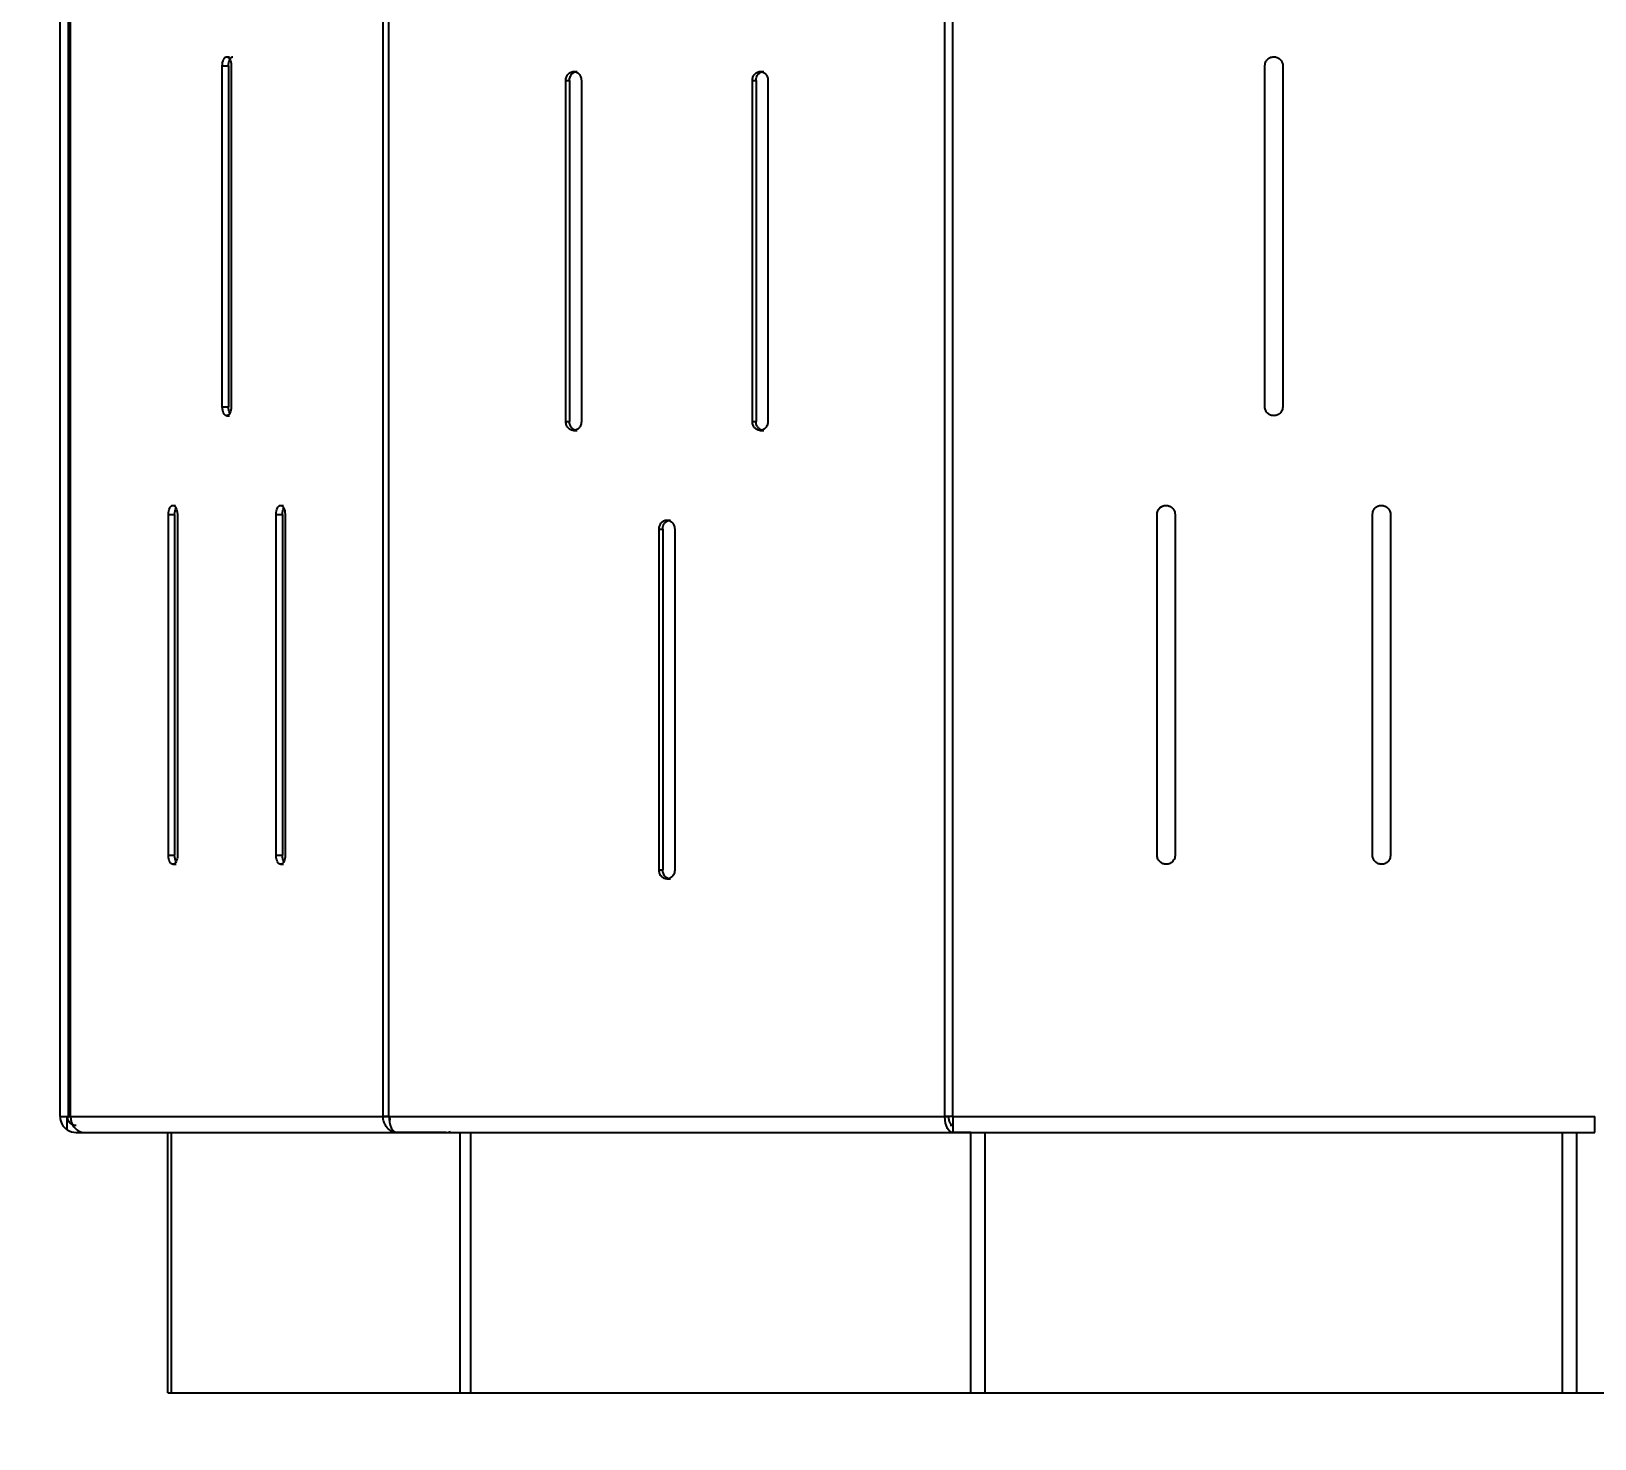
# Model space of a CAD drawing. Header units: millimetres. Extents: x 10366 to 13995, y 24552 to 29685.
# Drawn here: x 10767.9 to 11203.4, y 26312.5 to 26704.7 of the extents above; entities that cross this region are included whole.
import ezdxf

# ---------------------------------------------------------------- set-up
doc = ezdxf.new("R2010")
doc.units = ezdxf.units.MM
doc.header["$LTSCALE"] = 3
doc.layers.add('Default', color=7, linetype='Continuous')
doc.styles.get("Standard").update_dxf_attribs({"font": 'arial.ttf'})
doc.dimstyles.new('MATEUSZ', dxfattribs={"dimtxt": 35, "dimasz": 16, "dimexe": 0.18, "dimexo": 0.0625, "dimgap": 0.09, "dimtad": 0, "dimdec": 0, "dimdsep": 46, "dimtxsty": 'Standard', "dimblk": 'DOT', "dimcen": 0.09, "dimse1": 1, "dimse2": 1, "dimadec": 0, "dimazin": 0, "dimtfac": 1, "dimtdec": 0, "dimtofl": 0, "dimtmove": 0, "dimatfit": 3, "dimfxl": 1, "dimtolj": 1, "dimtzin": 0, "dimlwd": 9, "dimlwe": 9, "dimarcsym": 0})

# ---------------------------------------------------------------- blocks, each defined once
blk = doc.blocks.new('_Dot')
at = {"color": 0, "linetype": 'ByBlock', "lineweight": -2}
blk.add_line((-0.5, 0), (-1, 0), dxfattribs=at)
at = {"color": 0, "linetype": 'ByBlock', "const_width": 0.5}
blk.add_lwpolyline([(-0.25, 0, 1), (0.25, 0, 1)], format="xyb", close=True, dxfattribs=at)
blk = doc.blocks.new('*D25')
at = {"color": 0, "lineweight": 9, "transparency": 16777216}
for p, q in [((10791.91, 26215.46), (11075.13, 26215.46)), ((11436.02, 26215.46), (11152.8, 26215.46))]:
    blk.add_line(p, q, dxfattribs=at)
at = {"layer": 'Defpoints', "color": 0, "transparency": 16777216}
for p in [(10775.91, 26402.35), (11452.02, 26401.8), (11452.02, 26215.46)]:
    blk.add_point(p, dxfattribs=at)
at = {"color": 0, "lineweight": 9, "transparency": 16777216, "xscale": 16, "yscale": 16, "zscale": 16, "rotation": 180}
blk.add_blockref('_Dot', (10775.91, 26215.46), dxfattribs=at)
at = {"color": 0, "lineweight": 9, "transparency": 16777216, "xscale": 16, "yscale": 16, "zscale": 16}
blk.add_blockref('_Dot', (11452.02, 26215.46), dxfattribs=at)
at = {"color": 0, "transparency": 16777216, "insert": (11113.96, 26215.46), "char_height": 35, "attachment_point": 5}
blk.add_mtext('\\A1;676', dxfattribs=at)

msp = doc.modelspace()

# ---------------------------------------------------------------- linework, layer by layer
at = {"layer": 'Default'}
for p, q in [((10775.91, 26402.35), (10775.91, 27017.86)), ((10778.23, 26402.35), (10778.23, 27017.86)), ((10778.83, 26402.35), (10778.83, 27017.86)), ((10865.89, 26402.35), (10865.89, 27017.86)), ((10867.54, 26402.35), (10867.54, 27017.86)), ((11022.35, 26402.35), (11022.35, 27017.86)), ((11024.6, 26402.35), (11024.6, 27017.86)), ((10821.11, 26600.11), (10821.11, 26695.11)), ((10821.11, 26695.11), (10822.84, 26695.11)), ((10822.36, 26697.61), (10823.15, 26697.61)), ((10822.84, 26695.11), (10822.84, 26600.11)), ((10823.61, 26695.11), (10823.61, 26600.11)), ((11111.48, 26600.11), (11111.48, 26695.11)), ((11116.48, 26695.11), (11116.48, 26600.11)), ((10916.8, 26596.01), (10916.8, 26691.01)), ((10916.8, 26691.01), (10917.8, 26691.01)), ((10917.8, 26691.01), (10917.8, 26596.01)), ((10918.96, 26693.51), (10919.96, 26693.51)), ((10921.13, 26691.01), (10921.13, 26596.01)), ((10968.76, 26596.01), (10968.76, 26691.01)), ((10968.76, 26691.01), (10969.76, 26691.01)), ((10969.76, 26691.01), (10969.76, 26596.01)), ((10970.92, 26693.51), (10971.92, 26693.51)), ((10973.09, 26691.01), (10973.09, 26596.01)), ((10821.11, 26600.11), (10822.84, 26600.11)), ((10822.36, 26597.61), (10823.15, 26597.61)), ((10916.8, 26596.01), (10917.8, 26596.01)), ((10918.96, 26593.51), (10919.96, 26593.51)), ((10968.76, 26596.01), (10969.76, 26596.01)), ((10970.92, 26593.51), (10971.92, 26593.51)), ((10807.36, 26572.61), (10808.09, 26572.61)), ((10837.36, 26572.61), (10838.2, 26572.61)), ((10806.11, 26475.11), (10806.11, 26570.11)), ((10806.11, 26570.11), (10807.84, 26570.11)), ((10807.84, 26570.11), (10807.84, 26475.11)), ((10808.61, 26570.11), (10808.61, 26475.11)), ((10836.11, 26475.11), (10836.11, 26570.11)), ((10836.11, 26570.11), (10837.84, 26570.11)), ((10837.84, 26570.11), (10837.84, 26475.11)), ((10838.61, 26570.11), (10838.61, 26475.11)), ((10944.94, 26568.51), (10945.94, 26568.51)), ((11081.48, 26475.11), (11081.48, 26570.11)), ((11086.48, 26570.11), (11086.48, 26475.11)), ((11141.48, 26475.11), (11141.48, 26570.11)), ((11146.48, 26570.11), (11146.48, 26475.11)), ((10942.78, 26471.01), (10942.78, 26566.01)), ((10942.78, 26566.01), (10943.78, 26566.01)), ((10943.78, 26566.01), (10943.78, 26471.01)), ((10947.11, 26566.01), (10947.11, 26471.01)), ((10806.11, 26475.11), (10807.84, 26475.11)), ((10807.36, 26472.61), (10808.3, 26472.61)), ((10836.11, 26475.11), (10837.84, 26475.11)), ((10837.36, 26472.61), (10838.2, 26472.61)), ((10942.78, 26471.01), (10943.78, 26471.01)), ((10944.94, 26468.51), (10945.94, 26468.51)), ((10777.91, 26398.62), (10777.91, 26402.35)), ((10778.83, 26402.35), (10865.89, 26402.35)), ((10778.83, 26402.35), (10865.89, 26402.35)), ((10865.89, 26402.35), (10867.62, 26402.35)), ((10867.54, 26402.35), (10868.54, 26402.35)), ((10867.54, 26402.35), (11022.35, 26402.35)), ((10867.54, 26402.35), (11022.35, 26402.35)), ((11022.35, 26402.35), (11023.35, 26402.35)), ((11024.6, 26402.35), (11203.36, 26402.35)), ((11024.6, 26402.35), (11203.36, 26402.35)), ((10780.4, 26397.86), (10803.61, 26397.86)), ((10782.72, 26397.86), (10869.78, 26397.86)), ((10782.72, 26397.86), (10799.72, 26397.86)), ((10805.91, 26325.35), (10805.91, 26397.86)), ((10806.98, 26325.35), (10806.98, 26397.86)), ((10869.78, 26397.86), (11024.6, 26397.86)), ((10883.48, 26397.86), (10869.78, 26397.86)), ((10883.48, 26397.86), (10869.78, 26397.86)), ((10887.38, 26325.35), (10887.38, 26397.86)), ((10890.32, 26325.35), (10890.32, 26397.86)), ((11023.87, 26399.86), (11024.6, 26399.86)), ((11024.6, 26397.86), (11203.36, 26397.86)), ((11029.61, 26397.86), (11024.6, 26397.86)), ((11029.61, 26397.86), (11024.6, 26397.86)), ((11029.57, 26325.35), (11029.57, 26397.86)), ((11033.58, 26325.35), (11033.58, 26397.86)), ((11194.38, 26325.35), (11194.38, 26397.86)), ((11198.35, 26397.86), (11203.36, 26397.86)), ((11198.35, 26397.86), (11203.36, 26397.86)), ((11198.39, 26325.35), (11198.39, 26397.86)), ((10806.98, 26325.35), (10887.38, 26325.35)), ((10890.32, 26325.35), (11029.57, 26325.35)), ((11033.58, 26325.35), (11194.38, 26325.35)), ((11198.39, 26325.35), (11337.65, 26325.35))]:
    msp.add_line(p, q, dxfattribs=at)
for points in [[(10821.11, 26695.11, 0), (10821.11, 26695.17, 0), (10821.13, 26695.58, 0), (10821.2, 26696.05, 0), (10821.32, 26696.5, 0), (10821.49, 26696.91, 0), (10821.6, 26697.08, 0), (10821.71, 26697.24, 0), (10821.83, 26697.37, 0), (10821.95, 26697.47, 0), (10822.02, 26697.51, 0), (10822.09, 26697.55, 0), (10822.15, 26697.57, 0), (10822.22, 26697.59, 0), (10822.29, 26697.6, 0), (10822.36, 26697.61, 0)], [(10822.36, 26697.61, 0), (10822.42, 26697.6, 0), (10822.47, 26697.6, 0), (10822.59, 26697.57, 0), (10822.7, 26697.51, 0), (10822.81, 26697.44, 0), (10822.91, 26697.35, 0), (10823.02, 26697.24, 0), (10823.11, 26697.1, 0), (10823.2, 26696.96, 0), (10823.37, 26696.6, 0), (10823.49, 26696.18, 0), (10823.57, 26695.71, 0), (10823.61, 26695.11, 0)], [(10822.84, 26695.11, 0), (10822.87, 26695.59, 0), (10822.94, 26696.05, 0), (10823.05, 26696.47, 0), (10823.2, 26696.85, 0), (10823.29, 26697.02, 0), (10823.39, 26697.17, 0), (10823.49, 26697.3, 0), (10823.6, 26697.41, 0), (10823.72, 26697.49, 0), (10823.84, 26697.56, 0), (10823.9, 26697.58, 0), (10823.97, 26697.59, 0), (10824.03, 26697.6, 0), (10824.09, 26697.61, 0)], [(11111.48, 26695.11, 0), (11111.48, 26695.17, 0), (11111.53, 26695.58, 0), (11111.58, 26695.82, 0), (11111.67, 26696.05, 0), (11111.77, 26696.28, 0), (11111.91, 26696.5, 0), (11112.06, 26696.71, 0), (11112.24, 26696.91, 0), (11112.45, 26697.08, 0), (11112.67, 26697.24, 0), (11112.91, 26697.37, 0), (11113.16, 26697.47, 0), (11113.43, 26697.55, 0), (11113.7, 26697.59, 0), (11113.98, 26697.61, 0)], [(11113.98, 26697.61, 0), (11114.21, 26697.6, 0), (11114.43, 26697.57, 0), (11114.65, 26697.51, 0), (11114.87, 26697.44, 0), (11115.08, 26697.35, 0), (11115.29, 26697.24, 0), (11115.48, 26697.1, 0), (11115.66, 26696.96, 0), (11115.83, 26696.79, 0), (11115.99, 26696.6, 0), (11116.12, 26696.4, 0), (11116.24, 26696.18, 0), (11116.33, 26695.96, 0), (11116.41, 26695.71, 0), (11116.46, 26695.44, 0), (11116.48, 26695.11, 0)], [(10916.8, 26691.01, 0), (10916.8, 26691.07, 0), (10916.84, 26691.49, 0), (10916.89, 26691.72, 0), (10916.96, 26691.95, 0), (10917.05, 26692.18, 0), (10917.17, 26692.41, 0), (10917.3, 26692.62, 0), (10917.46, 26692.81, 0), (10917.63, 26692.99, 0), (10917.83, 26693.14, 0), (10918.04, 26693.27, 0), (10918.26, 26693.37, 0), (10918.48, 26693.45, 0), (10918.72, 26693.5, 0), (10918.96, 26693.51, 0)], [(10917.8, 26691.01, 0), (10917.84, 26691.5, 0), (10917.96, 26691.95, 0), (10918.04, 26692.17, 0), (10918.15, 26692.38, 0), (10918.27, 26692.57, 0), (10918.41, 26692.76, 0), (10918.57, 26692.92, 0), (10918.74, 26693.07, 0), (10918.92, 26693.2, 0), (10919.11, 26693.31, 0), (10919.32, 26693.4, 0), (10919.53, 26693.46, 0), (10919.74, 26693.5, 0), (10919.96, 26693.51, 0)], [(10918.96, 26693.51, 0), (10919.16, 26693.5, 0), (10919.35, 26693.47, 0), (10919.54, 26693.42, 0), (10919.74, 26693.35, 0), (10919.92, 26693.25, 0), (10920.09, 26693.14, 0), (10920.26, 26693.01, 0), (10920.42, 26692.86, 0), (10920.57, 26692.69, 0), (10920.7, 26692.5, 0), (10920.82, 26692.3, 0), (10920.92, 26692.09, 0), (10921, 26691.86, 0), (10921.06, 26691.62, 0), (10921.11, 26691.35, 0), (10921.13, 26691.01, 0)], [(10968.76, 26691.01, 0), (10968.76, 26691.07, 0), (10968.8, 26691.49, 0), (10968.85, 26691.72, 0), (10968.92, 26691.95, 0), (10969.01, 26692.18, 0), (10969.13, 26692.41, 0), (10969.26, 26692.62, 0), (10969.42, 26692.81, 0), (10969.6, 26692.99, 0), (10969.79, 26693.14, 0), (10970, 26693.27, 0), (10970.22, 26693.37, 0), (10970.45, 26693.45, 0), (10970.68, 26693.5, 0), (10970.92, 26693.51, 0)], [(10969.76, 26691.01, 0), (10969.8, 26691.5, 0), (10969.92, 26691.95, 0), (10970.01, 26692.17, 0), (10970.11, 26692.38, 0), (10970.23, 26692.57, 0), (10970.37, 26692.76, 0), (10970.53, 26692.92, 0), (10970.7, 26693.07, 0), (10970.88, 26693.2, 0), (10971.07, 26693.31, 0), (10971.28, 26693.4, 0), (10971.49, 26693.46, 0), (10971.7, 26693.5, 0), (10971.92, 26693.51, 0)], [(10970.92, 26693.51, 0), (10971.12, 26693.5, 0), (10971.31, 26693.47, 0), (10971.51, 26693.42, 0), (10971.7, 26693.35, 0), (10971.88, 26693.25, 0), (10972.06, 26693.14, 0), (10972.23, 26693.01, 0), (10972.38, 26692.86, 0), (10972.53, 26692.69, 0), (10972.66, 26692.5, 0), (10972.78, 26692.3, 0), (10972.88, 26692.09, 0), (10972.96, 26691.86, 0), (10973.02, 26691.62, 0), (10973.07, 26691.35, 0), (10973.09, 26691.01, 0)], [(10822.36, 26597.61, 0), (10822.31, 26597.61, 0), (10822.25, 26597.62, 0), (10822.14, 26597.65, 0), (10822.03, 26597.7, 0), (10821.92, 26597.77, 0), (10821.81, 26597.86, 0), (10821.71, 26597.98, 0), (10821.61, 26598.11, 0), (10821.52, 26598.26, 0), (10821.36, 26598.62, 0), (10821.23, 26599.03, 0), (10821.15, 26599.5, 0), (10821.11, 26600.11, 0)], [(10823.61, 26600.11, 0), (10823.61, 26600.04, 0), (10823.59, 26599.63, 0), (10823.52, 26599.16, 0), (10823.4, 26598.71, 0), (10823.23, 26598.31, 0), (10823.13, 26598.13, 0), (10823.02, 26597.98, 0), (10822.9, 26597.85, 0), (10822.77, 26597.74, 0), (10822.7, 26597.7, 0), (10822.64, 26597.67, 0), (10822.57, 26597.64, 0), (10822.5, 26597.62, 0), (10822.43, 26597.61, 0), (10822.36, 26597.61, 0)], [(10823.23, 26598.3, 0), (10823.07, 26598.68, 0), (10822.94, 26599.13, 0), (10822.87, 26599.61, 0), (10822.84, 26600.11, 0)], [(11113.98, 26597.61, 0), (11113.76, 26597.62, 0), (11113.53, 26597.65, 0), (11113.31, 26597.7, 0), (11113.09, 26597.77, 0), (11112.88, 26597.86, 0), (11112.67, 26597.98, 0), (11112.48, 26598.11, 0), (11112.3, 26598.26, 0), (11112.13, 26598.43, 0), (11111.97, 26598.62, 0), (11111.84, 26598.82, 0), (11111.72, 26599.03, 0), (11111.63, 26599.26, 0), (11111.56, 26599.5, 0), (11111.5, 26599.77, 0), (11111.48, 26600.11, 0)], [(11116.48, 26600.11, 0), (11116.48, 26600.04, 0), (11116.43, 26599.63, 0), (11116.38, 26599.39, 0), (11116.3, 26599.16, 0), (11116.19, 26598.93, 0), (11116.05, 26598.71, 0), (11115.9, 26598.5, 0), (11115.72, 26598.31, 0), (11115.51, 26598.13, 0), (11115.29, 26597.98, 0), (11115.05, 26597.85, 0), (11114.8, 26597.74, 0), (11114.53, 26597.67, 0), (11114.26, 26597.62, 0), (11113.98, 26597.61, 0)], [(10918.96, 26593.51, 0), (10918.77, 26593.52, 0), (10918.57, 26593.55, 0), (10918.38, 26593.6, 0), (10918.19, 26593.68, 0), (10918.01, 26593.77, 0), (10917.83, 26593.88, 0), (10917.66, 26594.01, 0), (10917.51, 26594.16, 0), (10917.36, 26594.33, 0), (10917.22, 26594.52, 0), (10917.11, 26594.72, 0), (10917.01, 26594.93, 0), (10916.93, 26595.16, 0), (10916.86, 26595.41, 0), (10916.82, 26595.68, 0), (10916.8, 26596.01, 0)], [(10919.96, 26593.51, 0), (10919.76, 26593.52, 0), (10919.56, 26593.56, 0), (10919.35, 26593.61, 0), (10919.16, 26593.69, 0), (10918.97, 26593.79, 0), (10918.79, 26593.91, 0), (10918.61, 26594.06, 0), (10918.45, 26594.22, 0), (10918.31, 26594.4, 0), (10918.18, 26594.6, 0), (10918.06, 26594.82, 0), (10917.97, 26595.04, 0), (10917.89, 26595.28, 0), (10917.84, 26595.52, 0), (10917.8, 26596.01, 0)], [(10921.13, 26596.01, 0), (10921.13, 26595.95, 0), (10921.09, 26595.53, 0), (10921.04, 26595.3, 0), (10920.97, 26595.07, 0), (10920.87, 26594.84, 0), (10920.76, 26594.62, 0), (10920.62, 26594.41, 0), (10920.47, 26594.21, 0), (10920.29, 26594.04, 0), (10920.1, 26593.88, 0), (10919.89, 26593.75, 0), (10919.67, 26593.65, 0), (10919.44, 26593.57, 0), (10919.2, 26593.53, 0), (10918.96, 26593.51, 0)], [(10970.92, 26593.51, 0), (10970.73, 26593.52, 0), (10970.53, 26593.55, 0), (10970.34, 26593.6, 0), (10970.15, 26593.68, 0), (10969.97, 26593.77, 0), (10969.79, 26593.88, 0), (10969.62, 26594.01, 0), (10969.47, 26594.16, 0), (10969.32, 26594.33, 0), (10969.19, 26594.52, 0), (10969.07, 26594.72, 0), (10968.97, 26594.93, 0), (10968.89, 26595.16, 0), (10968.82, 26595.41, 0), (10968.78, 26595.68, 0), (10968.76, 26596.01, 0)], [(10971.92, 26593.51, 0), (10971.72, 26593.52, 0), (10971.52, 26593.56, 0), (10971.32, 26593.61, 0), (10971.12, 26593.69, 0), (10970.93, 26593.79, 0), (10970.75, 26593.91, 0), (10970.57, 26594.06, 0), (10970.41, 26594.22, 0), (10970.27, 26594.4, 0), (10970.14, 26594.6, 0), (10970.02, 26594.82, 0), (10969.93, 26595.04, 0), (10969.85, 26595.28, 0), (10969.8, 26595.52, 0), (10969.76, 26596.01, 0)], [(10973.09, 26596.01, 0), (10973.09, 26595.95, 0), (10973.05, 26595.53, 0), (10973, 26595.3, 0), (10972.93, 26595.07, 0), (10972.84, 26594.84, 0), (10972.72, 26594.62, 0), (10972.58, 26594.41, 0), (10972.43, 26594.21, 0), (10972.25, 26594.04, 0), (10972.06, 26593.88, 0), (10971.85, 26593.75, 0), (10971.63, 26593.65, 0), (10971.4, 26593.57, 0), (10971.17, 26593.53, 0), (10970.92, 26593.51, 0)], [(10806.11, 26570.11, 0), (10806.11, 26570.17, 0), (10806.13, 26570.58, 0), (10806.2, 26571.05, 0), (10806.32, 26571.5, 0), (10806.49, 26571.91, 0), (10806.6, 26572.08, 0), (10806.71, 26572.24, 0), (10806.83, 26572.37, 0), (10806.95, 26572.47, 0), (10807.02, 26572.51, 0), (10807.09, 26572.55, 0), (10807.15, 26572.57, 0), (10807.22, 26572.59, 0), (10807.29, 26572.6, 0), (10807.36, 26572.61, 0)], [(10807.36, 26572.61, 0), (10807.42, 26572.6, 0), (10807.47, 26572.6, 0), (10807.59, 26572.57, 0), (10807.7, 26572.51, 0), (10807.81, 26572.44, 0), (10807.91, 26572.35, 0), (10808.02, 26572.24, 0), (10808.11, 26572.1, 0), (10808.2, 26571.96, 0), (10808.37, 26571.6, 0), (10808.49, 26571.18, 0), (10808.57, 26570.71, 0), (10808.61, 26570.11, 0)], [(10807.84, 26570.11, 0), (10807.87, 26570.61, 0), (10807.94, 26571.09, 0), (10808.06, 26571.52, 0), (10808.23, 26571.91, 0)], [(10836.11, 26570.11, 0), (10836.11, 26570.17, 0), (10836.13, 26570.58, 0), (10836.2, 26571.05, 0), (10836.32, 26571.5, 0), (10836.49, 26571.91, 0), (10836.6, 26572.08, 0), (10836.71, 26572.24, 0), (10836.83, 26572.37, 0), (10836.95, 26572.47, 0), (10837.02, 26572.51, 0), (10837.09, 26572.55, 0), (10837.15, 26572.57, 0), (10837.22, 26572.59, 0), (10837.29, 26572.6, 0), (10837.36, 26572.61, 0)], [(10837.36, 26572.61, 0), (10837.42, 26572.6, 0), (10837.47, 26572.6, 0), (10837.59, 26572.57, 0), (10837.7, 26572.51, 0), (10837.81, 26572.44, 0), (10837.91, 26572.35, 0), (10838.02, 26572.24, 0), (10838.11, 26572.1, 0), (10838.2, 26571.96, 0), (10838.37, 26571.6, 0), (10838.49, 26571.18, 0), (10838.57, 26570.71, 0), (10838.61, 26570.11, 0)], [(10837.84, 26570.11, 0), (10837.87, 26570.61, 0), (10837.94, 26571.09, 0), (10838.06, 26571.52, 0), (10838.23, 26571.91, 0)], [(11081.48, 26570.11, 0), (11081.49, 26570.35, 0), (11081.53, 26570.59, 0), (11081.59, 26570.82, 0), (11081.66, 26571.05, 0), (11081.76, 26571.26, 0), (11081.89, 26571.47, 0), (11082.03, 26571.67, 0), (11082.19, 26571.85, 0), (11082.37, 26572.02, 0), (11082.57, 26572.17, 0), (11082.78, 26572.3, 0), (11083, 26572.41, 0), (11083.23, 26572.49, 0), (11083.48, 26572.56, 0), (11083.73, 26572.59, 0), (11083.98, 26572.61, 0)], [(11081.48, 26570.11, 0), (11081.48, 26570.17, 0), (11081.53, 26570.58, 0), (11081.58, 26570.82, 0), (11081.67, 26571.05, 0), (11081.77, 26571.28, 0), (11081.91, 26571.5, 0), (11082.06, 26571.71, 0), (11082.24, 26571.91, 0), (11082.45, 26572.08, 0), (11082.67, 26572.24, 0), (11082.91, 26572.37, 0), (11083.16, 26572.47, 0), (11083.43, 26572.55, 0), (11083.7, 26572.59, 0), (11083.98, 26572.61, 0)], [(11083.98, 26572.61, 0), (11084.21, 26572.6, 0), (11084.43, 26572.57, 0), (11084.65, 26572.51, 0), (11084.87, 26572.44, 0), (11085.08, 26572.35, 0), (11085.29, 26572.24, 0), (11085.48, 26572.1, 0), (11085.66, 26571.96, 0), (11085.83, 26571.79, 0), (11085.99, 26571.6, 0), (11086.12, 26571.4, 0), (11086.24, 26571.18, 0), (11086.33, 26570.96, 0), (11086.41, 26570.71, 0), (11086.46, 26570.44, 0), (11086.48, 26570.11, 0)], [(11141.48, 26570.11, 0), (11141.48, 26570.17, 0), (11141.53, 26570.58, 0), (11141.58, 26570.82, 0), (11141.67, 26571.05, 0), (11141.77, 26571.28, 0), (11141.91, 26571.5, 0), (11142.06, 26571.71, 0), (11142.24, 26571.91, 0), (11142.45, 26572.08, 0), (11142.67, 26572.24, 0), (11142.91, 26572.37, 0), (11143.16, 26572.47, 0), (11143.43, 26572.55, 0), (11143.7, 26572.59, 0), (11143.98, 26572.61, 0)], [(11143.98, 26572.61, 0), (11144.21, 26572.6, 0), (11144.43, 26572.57, 0), (11144.65, 26572.51, 0), (11144.87, 26572.44, 0), (11145.08, 26572.35, 0), (11145.29, 26572.24, 0), (11145.48, 26572.1, 0), (11145.66, 26571.96, 0), (11145.83, 26571.79, 0), (11145.99, 26571.6, 0), (11146.12, 26571.4, 0), (11146.24, 26571.18, 0), (11146.33, 26570.96, 0), (11146.41, 26570.71, 0), (11146.46, 26570.44, 0), (11146.48, 26570.11, 0)], [(10942.78, 26566.01, 0), (10942.78, 26566.07, 0), (10942.82, 26566.49, 0), (10942.87, 26566.72, 0), (10942.94, 26566.95, 0), (10943.03, 26567.18, 0), (10943.15, 26567.41, 0), (10943.28, 26567.62, 0), (10943.44, 26567.81, 0), (10943.62, 26567.99, 0), (10943.81, 26568.14, 0), (10944.02, 26568.27, 0), (10944.24, 26568.37, 0), (10944.47, 26568.45, 0), (10944.7, 26568.5, 0), (10944.94, 26568.51, 0)], [(10943.78, 26566.01, 0), (10943.82, 26566.5, 0), (10943.94, 26566.95, 0), (10944.02, 26567.17, 0), (10944.13, 26567.38, 0), (10944.25, 26567.57, 0), (10944.39, 26567.76, 0), (10944.55, 26567.92, 0), (10944.72, 26568.07, 0), (10944.9, 26568.2, 0), (10945.09, 26568.31, 0), (10945.3, 26568.4, 0), (10945.51, 26568.46, 0), (10945.72, 26568.5, 0), (10945.94, 26568.51, 0)], [(10944.94, 26568.51, 0), (10945.14, 26568.5, 0), (10945.33, 26568.47, 0), (10945.53, 26568.42, 0), (10945.72, 26568.35, 0), (10945.9, 26568.25, 0), (10946.08, 26568.14, 0), (10946.24, 26568.01, 0), (10946.4, 26567.86, 0), (10946.55, 26567.69, 0), (10946.68, 26567.5, 0), (10946.8, 26567.3, 0), (10946.9, 26567.09, 0), (10946.98, 26566.86, 0), (10947.04, 26566.62, 0), (10947.09, 26566.35, 0), (10947.11, 26566.01, 0)], [(10807.36, 26472.61, 0), (10807.31, 26472.61, 0), (10807.25, 26472.62, 0), (10807.14, 26472.65, 0), (10807.03, 26472.7, 0), (10806.92, 26472.77, 0), (10806.81, 26472.86, 0), (10806.71, 26472.98, 0), (10806.61, 26473.11, 0), (10806.52, 26473.26, 0), (10806.36, 26473.62, 0), (10806.23, 26474.03, 0), (10806.15, 26474.5, 0), (10806.11, 26475.11, 0)], [(10808.61, 26475.11, 0), (10808.61, 26475.04, 0), (10808.59, 26474.63, 0), (10808.52, 26474.16, 0), (10808.4, 26473.71, 0), (10808.23, 26473.31, 0), (10808.13, 26473.13, 0), (10808.02, 26472.98, 0), (10807.9, 26472.85, 0), (10807.77, 26472.74, 0), (10807.7, 26472.7, 0), (10807.64, 26472.67, 0), (10807.57, 26472.64, 0), (10807.5, 26472.62, 0), (10807.43, 26472.61, 0), (10807.36, 26472.61, 0)], [(10808.23, 26473.3, 0), (10808.07, 26473.68, 0), (10807.94, 26474.13, 0), (10807.87, 26474.61, 0), (10807.84, 26475.11, 0)], [(10837.36, 26472.61, 0), (10837.31, 26472.61, 0), (10837.25, 26472.62, 0), (10837.14, 26472.65, 0), (10837.03, 26472.7, 0), (10836.92, 26472.77, 0), (10836.81, 26472.86, 0), (10836.71, 26472.98, 0), (10836.61, 26473.11, 0), (10836.52, 26473.26, 0), (10836.36, 26473.62, 0), (10836.23, 26474.03, 0), (10836.15, 26474.5, 0), (10836.11, 26475.11, 0)], [(10838.61, 26475.11, 0), (10838.61, 26475.04, 0), (10838.59, 26474.63, 0), (10838.52, 26474.16, 0), (10838.4, 26473.71, 0), (10838.23, 26473.31, 0), (10838.13, 26473.13, 0), (10838.02, 26472.98, 0), (10837.9, 26472.85, 0), (10837.77, 26472.74, 0), (10837.7, 26472.7, 0), (10837.64, 26472.67, 0), (10837.57, 26472.64, 0), (10837.5, 26472.62, 0), (10837.43, 26472.61, 0), (10837.36, 26472.61, 0)], [(10838.23, 26473.3, 0), (10838.07, 26473.68, 0), (10837.94, 26474.13, 0), (10837.87, 26474.61, 0), (10837.84, 26475.11, 0)], [(11083.98, 26472.61, 0), (11083.76, 26472.62, 0), (11083.53, 26472.65, 0), (11083.31, 26472.7, 0), (11083.09, 26472.77, 0), (11082.88, 26472.86, 0), (11082.67, 26472.98, 0), (11082.48, 26473.11, 0), (11082.3, 26473.26, 0), (11082.13, 26473.43, 0), (11081.97, 26473.62, 0), (11081.84, 26473.82, 0), (11081.72, 26474.03, 0), (11081.63, 26474.26, 0), (11081.56, 26474.5, 0), (11081.5, 26474.77, 0), (11081.48, 26475.11, 0)], [(11086.48, 26475.11, 0), (11086.48, 26475.04, 0), (11086.43, 26474.63, 0), (11086.38, 26474.39, 0), (11086.3, 26474.16, 0), (11086.19, 26473.93, 0), (11086.05, 26473.71, 0), (11085.9, 26473.5, 0), (11085.72, 26473.31, 0), (11085.51, 26473.13, 0), (11085.29, 26472.98, 0), (11085.05, 26472.85, 0), (11084.8, 26472.74, 0), (11084.53, 26472.67, 0), (11084.26, 26472.62, 0), (11083.98, 26472.61, 0)], [(11143.98, 26472.61, 0), (11143.76, 26472.62, 0), (11143.53, 26472.65, 0), (11143.31, 26472.7, 0), (11143.09, 26472.77, 0), (11142.88, 26472.86, 0), (11142.67, 26472.98, 0), (11142.48, 26473.11, 0), (11142.3, 26473.26, 0), (11142.13, 26473.43, 0), (11141.97, 26473.62, 0), (11141.84, 26473.82, 0), (11141.72, 26474.03, 0), (11141.63, 26474.26, 0), (11141.56, 26474.5, 0), (11141.5, 26474.77, 0), (11141.48, 26475.11, 0)], [(11146.48, 26475.11, 0), (11146.48, 26475.04, 0), (11146.43, 26474.63, 0), (11146.38, 26474.39, 0), (11146.3, 26474.16, 0), (11146.19, 26473.93, 0), (11146.05, 26473.71, 0), (11145.9, 26473.5, 0), (11145.72, 26473.31, 0), (11145.51, 26473.13, 0), (11145.29, 26472.98, 0), (11145.05, 26472.85, 0), (11144.8, 26472.74, 0), (11144.53, 26472.67, 0), (11144.26, 26472.62, 0), (11143.98, 26472.61, 0)], [(10944.94, 26468.51, 0), (10944.75, 26468.52, 0), (10944.55, 26468.55, 0), (10944.36, 26468.6, 0), (10944.17, 26468.68, 0), (10943.99, 26468.77, 0), (10943.81, 26468.88, 0), (10943.64, 26469.01, 0), (10943.49, 26469.16, 0), (10943.34, 26469.33, 0), (10943.2, 26469.52, 0), (10943.09, 26469.72, 0), (10942.99, 26469.93, 0), (10942.91, 26470.16, 0), (10942.84, 26470.41, 0), (10942.8, 26470.68, 0), (10942.78, 26471.01, 0)], [(10945.94, 26468.51, 0), (10945.74, 26468.52, 0), (10945.54, 26468.56, 0), (10945.34, 26468.61, 0), (10945.14, 26468.69, 0), (10944.95, 26468.79, 0), (10944.77, 26468.91, 0), (10944.59, 26469.06, 0), (10944.43, 26469.22, 0), (10944.29, 26469.4, 0), (10944.16, 26469.6, 0), (10944.04, 26469.82, 0), (10943.95, 26470.04, 0), (10943.87, 26470.28, 0), (10943.82, 26470.52, 0), (10943.78, 26471.01, 0)], [(10947.11, 26471.01, 0), (10947.11, 26470.95, 0), (10947.07, 26470.53, 0), (10947.02, 26470.3, 0), (10946.95, 26470.07, 0), (10946.86, 26469.84, 0), (10946.74, 26469.62, 0), (10946.6, 26469.41, 0), (10946.45, 26469.21, 0), (10946.27, 26469.04, 0), (10946.08, 26468.88, 0), (10945.87, 26468.75, 0), (10945.65, 26468.65, 0), (10945.42, 26468.57, 0), (10945.18, 26468.53, 0), (10944.94, 26468.51, 0)], [(10775.91, 26402.35, 0), (10775.94, 26401.8, 0), (10776.04, 26401.26, 0), (10776.21, 26400.73, 0), (10776.44, 26400.23, 0), (10776.73, 26399.76, 0), (10777.08, 26399.33, 0), (10777.47, 26398.95, 0), (10777.91, 26398.62, 0)], [(10775.91, 26402.35, 0), (10775.91, 26402.35, 0), (10775.91, 26402.35, 0), (10775.91, 26402.35, 0), (10775.91, 26402.35, 0), (10775.91, 26402.35, 0), (10775.91, 26402.35, 0), (10775.91, 26402.35, 0), (10775.91, 26402.35, 0), (10775.91, 26402.35, 0), (10775.91, 26402.35, 0), (10775.91, 26402.35, 0), (10775.91, 26402.35, 0), (10775.91, 26402.35, 0), (10775.91, 26402.35, 0), (10775.91, 26402.35, 0), (10775.91, 26402.35, 0), (10775.91, 26402.35, 0), (10775.93, 26402.35, 0), (10776.01, 26402.35, 0), (10776.82, 26402.35, 0), (10779.24, 26402.35, 0)], [(10777.91, 26402.35, 0), (10777.92, 26402.1, 0), (10777.96, 26401.86, 0), (10778.02, 26401.62, 0), (10778.1, 26401.39, 0), (10778.2, 26401.17, 0), (10778.33, 26400.96, 0), (10778.48, 26400.76, 0), (10778.64, 26400.58, 0), (10778.83, 26400.42, 0), (10779.02, 26400.28, 0), (10779.23, 26400.15, 0), (10779.45, 26400.05, 0), (10779.68, 26399.97, 0), (10779.91, 26399.91, 0), (10780.15, 26399.87, 0), (10780.4, 26399.86, 0)], [(10778.83, 26402.35, 0), (10778.34, 26402.35, 0), (10778.24, 26402.35, 0), (10778.23, 26402.35, 0), (10778.23, 26402.35, 0), (10778.23, 26402.35, 0), (10778.23, 26402.35, 0), (10778.23, 26402.35, 0), (10778.23, 26402.35, 0), (10778.23, 26402.35, 0), (10778.23, 26402.35, 0), (10778.23, 26402.35, 0), (10778.23, 26402.35, 0), (10778.23, 26402.35, 0), (10778.23, 26402.35, 0), (10778.23, 26402.35, 0), (10778.23, 26402.35, 0), (10778.23, 26402.35, 0), (10778.23, 26402.35, 0), (10778.23, 26402.35, 0), (10778.24, 26402.35, 0), (10778.25, 26402.35, 0), (10778.43, 26402.35, 0), (10779.24, 26402.35, 0)], [(10778.83, 26402.35, 0), (10778.91, 26401.46, 0), (10779.01, 26401.03, 0), (10779.14, 26400.61, 0), (10779.31, 26400.21, 0), (10779.51, 26399.83, 0), (10779.74, 26399.47, 0), (10780, 26399.15, 0), (10780.28, 26398.86, 0), (10780.59, 26398.6, 0), (10780.91, 26398.38, 0), (10781.26, 26398.19, 0), (10781.61, 26398.05, 0), (10781.98, 26397.95, 0), (10782.35, 26397.88, 0), (10782.72, 26397.86, 0)], [(10869.78, 26397.86, 0), (10869.43, 26397.88, 0), (10869.07, 26397.94, 0), (10868.71, 26398.04, 0), (10868.35, 26398.18, 0), (10867.99, 26398.36, 0), (10867.65, 26398.59, 0), (10867.33, 26398.87, 0), (10867.03, 26399.18, 0), (10866.76, 26399.52, 0), (10866.53, 26399.9, 0), (10866.33, 26400.29, 0), (10866.16, 26400.7, 0), (10866.04, 26401.12, 0), (10865.96, 26401.54, 0), (10865.89, 26402.35, 0)], [(10867.54, 26402.35, 0), (10865.89, 26402.35, 0)], [(10867.54, 26402.35, 0), (10867.57, 26401.54, 0), (10867.69, 26400.7, 0), (10867.9, 26399.9, 0), (10868.19, 26399.18, 0), (10868.37, 26398.87, 0), (10868.55, 26398.59, 0), (10868.75, 26398.36, 0), (10868.95, 26398.18, 0), (10869.16, 26398.04, 0), (10869.37, 26397.94, 0), (10869.48, 26397.9, 0), (10869.58, 26397.88, 0), (10869.68, 26397.87, 0), (10869.78, 26397.86, 0)], [(10867.62, 26402.35, 0), (10867.64, 26402.09, 0), (10867.67, 26401.82, 0), (10867.73, 26401.57, 0), (10867.82, 26401.32, 0)], [(11024.6, 26397.86, 0), (11024.5, 26397.87, 0), (11024.4, 26397.88, 0), (11024.29, 26397.9, 0), (11024.08, 26397.98, 0), (11023.87, 26398.1, 0), (11023.67, 26398.26, 0), (11023.47, 26398.47, 0), (11023.27, 26398.72, 0), (11023.09, 26399.02, 0), (11022.78, 26399.71, 0), (11022.55, 26400.49, 0), (11022.41, 26401.33, 0), (11022.35, 26402.35, 0)], [(11024.6, 26402.35, 0), (11022.35, 26402.35, 0)], [(11023.35, 26402.35, 0), (11023.38, 26401.85, 0), (11023.45, 26401.37, 0), (11023.57, 26400.94, 0), (11023.73, 26400.57, 0), (11023.82, 26400.41, 0), (11023.92, 26400.26, 0), (11024.02, 26400.14, 0), (11024.13, 26400.04, 0), (11024.24, 26399.96, 0), (11024.36, 26399.91, 0), (11024.42, 26399.89, 0), (11024.48, 26399.87, 0), (11024.54, 26399.86, 0), (11024.6, 26399.86, 0)], [(11024.6, 26402.35, 0), (11024.6, 26399.18, 0), (11024.6, 26398.18, 0), (11024.6, 26397.94, 0), (11024.6, 26397.88, 0), (11024.6, 26397.87, 0), (11024.6, 26397.86, 0), (11024.6, 26397.86, 0), (11024.6, 26397.86, 0), (11024.6, 26397.86, 0), (11024.6, 26397.86, 0), (11024.6, 26397.86, 0), (11024.6, 26397.86, 0), (11024.6, 26397.86, 0), (11024.6, 26397.86, 0), (11024.6, 26397.86, 0), (11024.6, 26397.86, 0), (11024.6, 26397.86, 0), (11024.6, 26397.86, 0)], [(11203.36, 26397.86, 0), (11203.36, 26397.86, 0), (11203.36, 26397.86, 0), (11203.36, 26397.86, 0), (11203.36, 26397.86, 0), (11203.36, 26397.86, 0), (11203.36, 26397.86, 0), (11203.36, 26397.86, 0), (11203.36, 26397.86, 0), (11203.36, 26397.86, 0), (11203.36, 26397.86, 0), (11203.36, 26397.86, 0), (11203.36, 26397.86, 0), (11203.36, 26397.87, 0), (11203.36, 26397.89, 0), (11203.36, 26397.99, 0), (11203.36, 26398.42, 0), (11203.36, 26402.35, 0)], [(10777.91, 26398.62, 0), (10778.48, 26398.29, 0), (10779.1, 26398.05, 0), (10779.74, 26397.91, 0), (10780.4, 26397.86, 0)], [(10883.48, 26397.86, 0), (10883.78, 26397.88, 0), (10884.08, 26397.94, 0), (10884.37, 26398.03, 0), (10884.65, 26398.15, 0)], [(10805.91, 26325.35, 0), (10805.91, 26325.35, 0), (10805.91, 26325.35, 0), (10805.91, 26325.35, 0), (10805.91, 26325.35, 0), (10805.91, 26325.35, 0), (10805.91, 26325.35, 0), (10805.91, 26325.35, 0), (10805.91, 26325.35, 0), (10805.91, 26325.35, 0), (10805.91, 26325.35, 0), (10805.91, 26325.35, 0), (10805.91, 26325.35, 0), (10805.91, 26325.35, 0), (10805.91, 26325.35, 0), (10805.94, 26325.35, 0), (10806.02, 26325.35, 0), (10806.98, 26325.35, 0)], [(10887.38, 26325.35, 0), (10890.32, 26325.35, 0)], [(11029.57, 26325.35, 0), (11033.58, 26325.35, 0)], [(11194.38, 26325.35, 0), (11198.39, 26325.35, 0)]]:
    msp.add_polyline3d(points, dxfattribs=at)

# ---------------------------------------------------------------- dimensions: what is measured, and where the dimension line sits
dim = msp.add_linear_dim(base=(11452.02, 26215.46), p1=(10775.91, 26402.35), p2=(11452.02, 26401.8), dimstyle='MATEUSZ')
dim.commit()
dim.dimension.update_dxf_attribs({"geometry": '*D25', "text_midpoint": (11113.96, 26215.46)})

doc.saveas('drawing.dxf')
